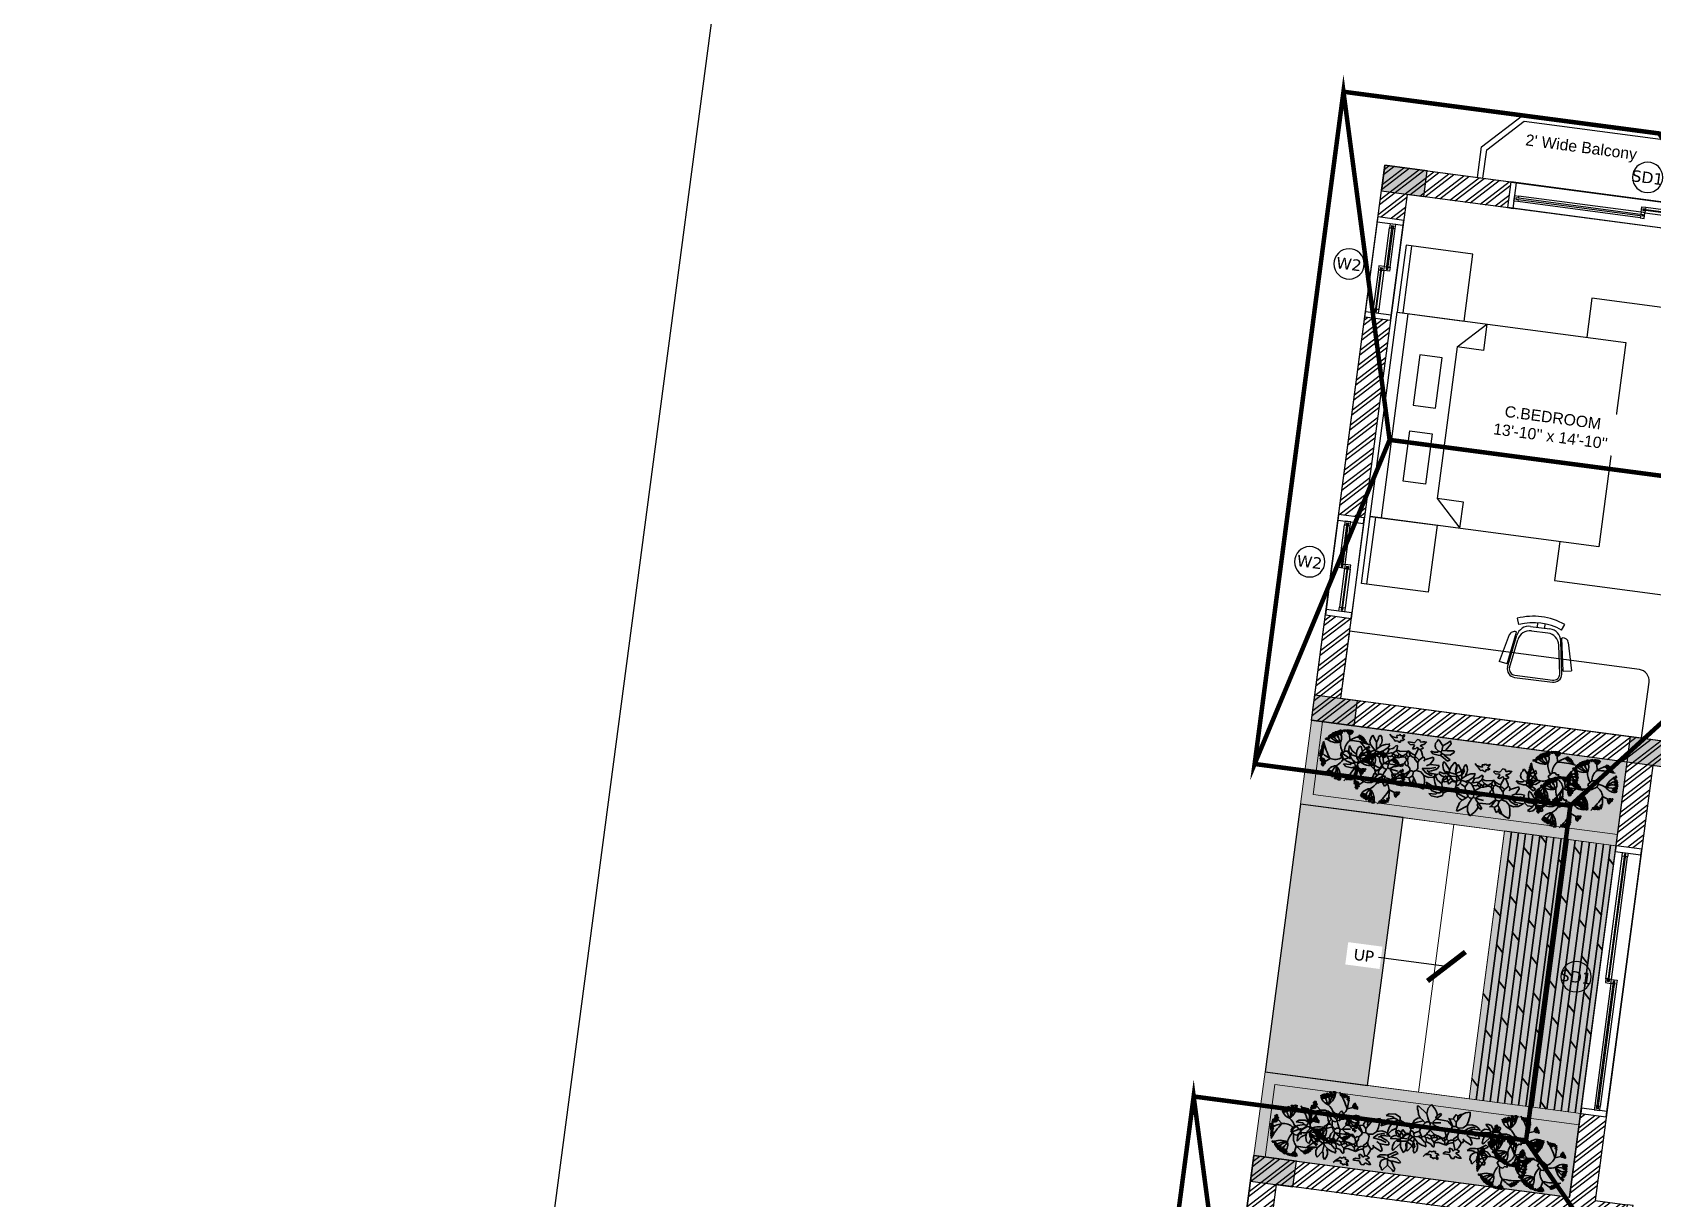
# Model space of a CAD drawing. Header units: millimetres. Extents: x -179928 to 528275, y -469666 to 511935.
# Drawn here: x 118995 to 133395, y 90797 to 101158 of the extents above; entities that cross this region are included whole.
import ezdxf
from ezdxf.enums import TextEntityAlignment as Align

# ---------------------------------------------------------------- set-up
doc = ezdxf.new("R2010")
doc.units = ezdxf.units.MM
doc.set_wipeout_variables(frame=1)
doc.linetypes.add('DASHED', pattern=[0.75, 0.5, -0.25])
for name, color, linetype in [('ad-Arrow', 32, 'Continuous'), ('ad-Column', 3, 'Continuous'), ('ad-Column Hatch', 125, 'Continuous'), ('ad-Door', 11, 'Continuous'), ('ad-Elevation 10', 8, 'Continuous'), ('ad-Furniture', 8, 'Continuous'), ('ad-Glass Sectionline', 140, 'Continuous'), ('ad-MS Columns', 1, 'Continuous'), ('ad-Plinth', 8, 'Continuous'), ('ad-Primary Roof', 5, 'Continuous'), ('ad-Railing', 6, 'Continuous'), ('ad-Secondary Roof', 6, 'Continuous'), ('ad-Text main', 7, 'Continuous'), ('ad-Text Main_Door&window Label', 7, 'Continuous'), ('ad-Verandah', 33, 'Continuous'), ('ad-Wall', 240, 'Continuous'), ('ad-Wall hatch', 8, 'Continuous')]:
    doc.layers.add(name, color=color, linetype=linetype)
doc.layers.add('ad-Landscape', color=94, linetype='Continuous', lineweight=35)
doc.layers.add('ad-Landscape 2', color=7, linetype='Continuous', lineweight=35, true_color=0x264c00)
doc.layers.add('ad-Plot Boundary', color=6, linetype='Continuous', true_color=0xff00ff)
doc.styles.add('6 U T S R N_Corridor-Basement$0$Standard', font='arial.ttf')
doc.styles.add('6 U T S R N_Typical Floor Plan$0$3BHK-E(NB)$0$grid_text', font='verdana.ttf', dxfattribs={"width": 0.9})
doc.styles.add('New Text Style', font='arial.ttf', dxfattribs={"height": 100})
doc.styles.get("Standard").update_dxf_attribs({"font": 'arial.ttf'})
doc.dimstyles.new('A-100-DIM-INT (MM-FT)', dxfattribs={"dimscale": 50, "dimtxt": 2.4, "dimasz": 1, "dimexe": 5, "dimexo": 100, "dimgap": 1, "dimtad": 0, "dimdec": 0, "dimdsep": 46, "dimtxsty": 'Standard', "dimblk": 'ARCHTICK', "dimcen": 0.025, "dimse1": 1, "dimse2": 1, "dimclrd": 256, "dimclre": 256, "dimclrt": 256, "dimazin": 2, "dimtfac": 1, "dimtdec": 0, "dimtix": 1, "dimtmove": 2, "dimatfit": 3, "dimldrblk": 'ARCHTICK', "dimfxl": 1, "dimtolj": 1, "dimtzin": 0, "dimarcsym": 0})

# ---------------------------------------------------------------- blocks, each defined once
blk = doc.blocks.new('6 U T S R N_Typical Floor Plan$0$ad_Window Tag')
blk.add_circle((0, 0), 150)
at = {"style": '6 U T S R N_Typical Floor Plan$0$3BHK-E(NB)$0$grid_text', "width": 0.9}
blk.add_attdef('D1', text='', height=125, dxfattribs=at).set_placement((0, 0), align=Align.MIDDLE_CENTER)
blk = doc.blocks.new('zw$3849')
at = {"layer": 'ad-Text Main_Door&window Label'}
ref = blk.add_blockref('6 U T S R N_Typical Floor Plan$0$ad_Window Tag', (-200, 12710), dxfattribs=dict(at, xscale=-0.9, yscale=0.9, zscale=0.9))
ref.add_attrib('D1', 'W2', dxfattribs={"height": 101.2, "rotation": 1800, "style": '6 U T S R N_Typical Floor Plan$0$3BHK-E(NB)$0$grid_text'}).set_placement((-201, 12708), align=Align.MIDDLE_CENTER)
ref = blk.add_blockref('6 U T S R N_Typical Floor Plan$0$ad_Window Tag', (-200, 10040), dxfattribs=dict(at, xscale=-0.9, yscale=0.9, zscale=0.9))
ref.add_attrib('D1', 'W2', dxfattribs={"height": 101.2, "rotation": 1800, "style": '6 U T S R N_Typical Floor Plan$0$3BHK-E(NB)$0$grid_text'}).set_placement((-201, 10038), align=Align.MIDDLE_CENTER)
ref = blk.add_blockref('6 U T S R N_Typical Floor Plan$0$ad_Window Tag', (2630, 6695), dxfattribs=dict(at, xscale=-0.9, yscale=0.9, zscale=0.9))
ref.add_attrib('D1', 'SD1', dxfattribs={"height": 101.2, "rotation": 1800, "style": '6 U T S R N_Typical Floor Plan$0$3BHK-E(NB)$0$grid_text'}).set_placement((2629, 6693), align=Align.MIDDLE_CENTER)
at = {"layer": 'ad-Text main', "char_height": 100, "attachment_point": 5, "bg_fill": 2}
for s, insert, width in [("\\pxqd;2' Wide Balcony", (2330, 13995), 2237.11), ("C.BEDROOM^J13'-10'' x 14'-10''", (1775, 11510), 1424.19)]:
    blk.add_mtext(s, dxfattribs=dict(at, insert=insert, width=width))
at = {"layer": 'ad-Text Main_Door&window Label'}
ref = blk.add_blockref('6 U T S R N_Typical Floor Plan$0$ad_Window Tag', (2330, 13820), dxfattribs=dict(at, xscale=-0.9, yscale=0.9, zscale=0.9))
ref.add_attrib('D1', 'SD1', dxfattribs={"height": 101.2, "rotation": 1800, "style": '6 U T S R N_Typical Floor Plan$0$3BHK-E(NB)$0$grid_text'}).set_placement((2329, 13818), align=Align.MIDDLE_CENTER)
blk = doc.blocks.new('*U202118')
for p, q in [((-8, -111), (-42, -111)), ((-25, -128), (-25, -94)), ((-811, -761), (-796, -776)), ((-746, -826), (-761, -811))]:
    blk.add_line(p, q)
for points in [[(-1150, -100), (-1150, -50), (-1129, -50), (-1129, -36), (-1129, 0), (-1200, 0), (-1200, -100)], [(-50, -100), (0, -100), (0, 0), (-71, 0), (-71, -36), (-71, -50), (-50, -50)], [(-131, -181), (-747, -797), (-782, -762), (-166, -145)], [(-50, -100), (-131, -181), (-166, -145), (-85, -65)], [(-828, -878), (-747, -797), (-782, -762), (-863, -842)]]:
    blk.add_lwpolyline(points, close=True)
for points in [[(-808, -787), (-836, -760), (-773, -697), (-765, -705), (-822, -774)], [(-773, -823), (-745, -850), (-683, -788), (-690, -780), (-759, -837)]]:
    blk.add_lwpolyline(points)
blk.add_circle((-25, -111), 11.1)
at = {"color": 8, "linetype": 'DASHED', "lineweight": 0}
blk.add_arc((-93, -153), 1047, 178.1881, 271.8119, dxfattribs=at)
at = {"layer": 'ad-Text Main_Door&window Label'}
blk.add_line((-600, 125), (-600, -230), dxfattribs=at)
blk.add_circle((-600, 245), 120, dxfattribs=at)
at = {"layer": 'ad-Text Main_Door&window Label', "style": 'New Text Style'}
blk.add_attdef('D1', text='', height=100, dxfattribs=at).set_placement((-585, 245), align=Align.MIDDLE_CENTER)
blk = doc.blocks.new('$ZCDB_AUDIT_GENERATED_C77D')
blk.add_wipeout([(0, 230), (2400, 230), (2400, 0), (0, 0)]).dxf.layer = 'ad-Elevation 10'
at = {"layer": 'ad-Elevation 10'}
for points in [[(2400, 230), (0, 230)], [(2400, 0), (0, 0)]]:
    blk.add_lwpolyline(points, dxfattribs=at)
for points in [[(50, 0), (50, 230), (0, 230), (0, 0)], [(1217.5, 133), (1217.5, 115), (1182.5, 115), (1182.5, 165), (1217.5, 165), (1217.5, 147), (1195.5, 147), (1195.5, 133)], [(2315, 133), (2315, 115), (2350, 115), (2350, 165), (2315, 165), (2315, 147), (2337, 147), (2337, 133)], [(2350, 0), (2400, 0), (2400, 230), (2350, 230)], [(85, 83), (85, 65), (50, 65), (50, 115), (85, 115), (85, 97), (63, 97), (63, 83)], [(1182.5, 83), (1182.5, 65), (1217.5, 65), (1217.5, 115), (1182.5, 115), (1182.5, 97), (1204.5, 97), (1204.5, 83)]]:
    blk.add_lwpolyline(points, close=True, dxfattribs=at)
at = {"layer": 'ad-Glass Sectionline'}
for points in [[(1200, 145), (2335, 145), (2335, 135), (1200, 135)], [(1200, 95), (65, 95), (65, 85), (1200, 85)]]:
    blk.add_lwpolyline(points, close=True, dxfattribs=at)
for points in [[(1217.5, 165), (2315, 165)], [(1182.5, 115), (85, 115)], [(1182.5, 65), (85, 65)], [(1217.5, 115), (2315, 115)]]:
    blk.add_lwpolyline(points, dxfattribs=at)
blk = doc.blocks.new('*U201117')
blk.add_blockref('$ZCDB_AUDIT_GENERATED_C77D', (0, 0))
blk = doc.blocks.new('$ZCDB_AUDIT_GENERATED_C7DC')
blk.add_wipeout([(0, 230), (900, 230), (900, 0), (0, 0)]).dxf.layer = 'ad-Elevation 10'
at = {"layer": 'ad-Elevation 10'}
for points in [[(900, 230), (0, 230)], [(900, 0), (0, 0)]]:
    blk.add_lwpolyline(points, dxfattribs=at)
for points in [[(50, 0), (50, 230), (0, 230), (0, 0)], [(467.5, 133), (467.5, 115), (432.5, 115), (432.5, 165), (467.5, 165), (467.5, 147), (445.5, 147), (445.5, 133)], [(815, 133), (815, 115), (850, 115), (850, 165), (815, 165), (815, 147), (837, 147), (837, 133)], [(850, 0), (900, 0), (900, 230), (850, 230)], [(85, 83), (85, 65), (50, 65), (50, 115), (85, 115), (85, 97), (63, 97), (63, 83)], [(432.5, 83), (432.5, 65), (467.5, 65), (467.5, 115), (432.5, 115), (432.5, 97), (454.5, 97), (454.5, 83)]]:
    blk.add_lwpolyline(points, close=True, dxfattribs=at)
at = {"layer": 'ad-Glass Sectionline'}
for points in [[(450, 145), (835, 145), (835, 135), (450, 135)], [(450, 95), (65, 95), (65, 85), (450, 85)]]:
    blk.add_lwpolyline(points, close=True, dxfattribs=at)
for points in [[(467.5, 165), (815, 165)], [(432.5, 115), (85, 115)], [(432.5, 65), (85, 65)], [(467.5, 115), (815, 115)]]:
    blk.add_lwpolyline(points, dxfattribs=at)
blk = doc.blocks.new('*U200116')
blk.add_blockref('$ZCDB_AUDIT_GENERATED_C7DC', (0, 0))
blk = doc.blocks.new('zw$42B5')
at = {"layer": 'ad-Wall hatch', "transparency": 33554610}
h = blk.add_hatch(dxfattribs=at)
h.set_pattern_fill('ANSI32', color=256, scale=10)
h.set_pattern_definition([(45, (-1040635.14, 674820.02), (-67.351921, 67.351921), []), (45, (-1040590.24, 674820.02), (-67.351921, 67.351921), [])])
h.paths.add_polyline_path([(12120, 13620), (12120, 10220), (11890, 10220), (11890, 13390), (7240, 13390), (7240, 8645), (4245, 8645), (4245, 8875), (4445, 8875), (4445, 9370), (4560, 9370), (4560, 8760), (7010, 8760), (7010, 10500), (6360, 10500), (6360, 10615), (7010, 10615), (7010, 13390), (4560, 13390), (4560, 10615), (5560, 10615), (5560, 10500), (4445, 10500), (4445, 13390), (230, 13390), (230, 8875), (3345, 8875), (3345, 8645), (3060, 8645), (3060, 4745), (3345, 4745), (3345, 4515), (230, 4515), (230, 230), (4995, 230), (4995, 3130), (6060, 3130), (6060, 3015), (5110, 3015), (5110, 230), (8310, 230), (8310, 3015), (6860, 3015), (6860, 3130), (8310, 3130), (8310, 4630), (5110, 4630), (5110, 3930), (4995, 3930), (4995, 4515), (4245, 4515), (4245, 4745), (8540, 4745), (8540, 230), (9240, 230), (9240, 0), (0, 0), (0, 4745), (2830, 4745), (2830, 8645), (0, 8645), (0, 13620)])
at = {"layer": 'ad-Railing'}
for points in [[(830, 13620), (830, 13895), (1155, 14220), (3505, 14220), (3830, 13895), (3830, 13620)], [(880, 13620), (880, 13874), (1176, 14170), (3484, 14170), (3780, 13874), (3780, 13620)]]:
    blk.add_lwpolyline(points, dxfattribs=at)
at = {"layer": 'ad-Door', "ltscale": 5}
ref = blk.add_blockref('*U202118', (4245, 4745), dxfattribs=dict(at, xscale=0.7499999997027537, yscale=0.7499999997027537, zscale=0.7499999997027537))
ref.add_attrib('D1', 'D1', dxfattribs={"layer": 'ad-Text Main_Door&window Label', "height": 75, "rotation": 1080, "style": 'New Text Style'}).set_placement((3795, 4929), align=Align.MIDDLE_CENTER)
blk.add_blockref('*U201117', (1130, 13390))
at = {"xscale": -1, "rotation": 89.99999999999994}
blk.add_blockref('*U200116', (230, 13160), dxfattribs=at)
for name, p, rotation in [('*U200116', (230, 9590), 90), ('*U201117', (2830, 7895), 270)]:
    blk.add_blockref(name, p, dxfattribs=dict(rotation=rotation))
at = {"layer": 'ad-Wall'}
for points in [[(4445, 13390), (230, 13390), (230, 8875), (3345, 8875)], [(3060, 8645), (3060, 4745), (3345, 4745), (3345, 4515), (230, 4515), (230, 230), (4995, 230)], [(9240, 0), (0, 0), (0, 4745), (2830, 4745), (2830, 8645), (0, 8645), (0, 13620), (12120, 13620)]]:
    blk.add_lwpolyline(points, dxfattribs=at)
blk = doc.blocks.new('1625E_Roof Plan')
at = {"layer": 'ad-Primary Roof', "linetype": 'DASHED', "ltscale": 2, "const_width": 40}
blk.add_lwpolyline([(2380, 8195), (2380, 5195)], dxfattribs=at)
at = {"layer": 'ad-Secondary Roof', "linetype": 'DASHED', "ltscale": 2, "const_width": 40}
for points in [[(-450, 14220), (362, 11207), (-450, 8195)], [(2380, 8195), (4927, 11207), (2380, 14220), (-450, 14220), (-450, 8195)], [(-600, 5195), (161, 2372), (-600, -450)], [(2380, 5195), (4927, 2372), (2380, -450), (-600, -450), (-600, 5195)]]:
    blk.add_lwpolyline(points, close=True, dxfattribs=at)
blk.add_lwpolyline([(362, 11207), (4927, 11207)], dxfattribs=at)
blk = doc.blocks.new('zw$6AA0')
at = {"layer": 'ad-Column Hatch', "transparency": 33554687}
h = blk.add_hatch(color=256, dxfattribs=at)
h.dxf.hatch_style = 1
h.paths.add_polyline_path([(0, -230), (380, -230), (380, 0), (0, 0)])
at = {"layer": 'ad-Column'}
blk.add_lwpolyline([(0, -230), (380, -230), (380, 0), (0, 0)], close=True, dxfattribs=at)
blk = doc.blocks.new('1625E_Columns')
at = {"layer": 'ad-Column', "rotation": 359.9999999999993}
for p in [(0, 13620), (0, 4745)]:
    blk.add_blockref('zw$6AA0', p, dxfattribs=at)
at = {"layer": 'ad-Column', "xscale": -1}
for p, rotation in [((0, 8645), 179.9999999999998), ((3210, 8875), 359.9999999999997)]:
    blk.add_blockref('zw$6AA0', p, dxfattribs=dict(at, rotation=rotation))
blk = doc.blocks.new('zw$B0BD')
blk.add_wipeout([(0, 0), (250, 0), (250, -250), (0, -250)])
at = {"layer": 'ad-MS Columns'}
h = blk.add_hatch(dxfattribs=at)
h.set_pattern_fill('ANSI31', color=256, scale=10)
h.set_pattern_definition([(45, (4e-12, -250), (-22.4506, 22.4506), [])])
h.paths.add_polyline_path([(0, 0), (250, 0), (250, -250), (0, -250)])
at = {"layer": 'ad-MS Columns', "const_width": 1}
blk.add_lwpolyline([(0, 0), (250, 0), (250, -250), (0, -250)], close=True, dxfattribs=at)
blk = doc.blocks.new('zw$BD87')
at = {"layer": 'ad-MS Columns'}
for p in [(1145, 13595), (1145, 8920), (1145, 4720), (-9615, -1775), (-3855, -1775), (-275, -1775), (1145, -1775)]:
    blk.add_blockref('zw$B0BD', p, dxfattribs=at)
blk = doc.blocks.new('Agac-p8')
at = {"color": 82}
blk.add_lwpolyline([(214, -99, -0.332157), (271, -91, 2.110716)], format="xyb", dxfattribs=at)
at = {"layer": 'ad-Landscape'}
for points in [[(16, 279, -0.2826), (-12, 229), (-24, 165, 0.08666), (-144, 235)], [(-12, 229, -0.332157), (-47, 274, 2.110716)], [(107, 261, 0.297027), (76, 134, 0.202579), (210, 192)], [(143, 244, 0.034752), (76, 134, 0.322006), (167, 229)], [(-261, 80, -0.202579), (-145, -8, 0.322006), (-272, 24)], [(-55, 12, 0.124299), (-145, -8, 0.235359), (-244, 124, 3.344811)], [(18, 39, 0.239145), (-24, 165, 0.066971), (-223, 159)], [(33, 25, 0.160891), (76, 134, 0.235359), (239, 155, 3.344811)], [(259, 119, -0.066971), (165, -57, -0.237273), (36, -31)], [(286, 12, -0.08666), (165, -57), (214, -99, 0.2826), (244, -149)], [(-270, -44, 0.297027), (-145, -8, -0.034752), (-273, -4)], [(-240, -132, -0.2826), (-183, -131), (-122, -109), (-122, -109, -0.217045), (-45, -15)], [(-183, -131, -0.332157), (-205, -184, 2.110716)], [(-122, -249, -0.08666), (-122, -109), (-122, -109, 0.066971), (-16, -279)], [(20, -47, 0.144947), (89, -127, 0.235359), (24, -279, 3.344811)], [(71, -272, -0.202579), (89, -127, 0.322006), (124, -254)], [(182, -218, 0.297027), (89, -127, -0.034752), (149, -241)]]:
    blk.add_lwpolyline(points, format="xyb", dxfattribs=at)
blk.add_lwpolyline([(-57, 15), (-44, -16), (12, -54), (43, -24), (55, -2), (31, 27), (13, 44), (-15, 47), (-32, 27), (-59, 30)], close=True, dxfattribs=at)
at = {"layer": 'ad-Landscape 2'}
for centre in [(-198, 173), (-189, 178), (-181, 196), (-181, 174), (-165, 212), (-165, 190), (-153, 212), (-153, 190), (-151, 220), (-151, 198), (-138, 225), (-138, 204), (-132, 221), (-132, 200), (-124, 231), (-124, 210), (-108, 216), (-32, 272), (-32, 251), (-22, 272), (-22, 265), (-22, 251), (-22, 243), (-9, 272), (-9, 251), (-1, 263), (-1, 241), (5, 272), (5, 251), (21, 270), (21, 261), (38, 268), (46, 259), (54, 267), (68, 257), (74, 259), (74, 237), (85, 239), (85, 218), (91, 259), (91, 237), (103, 253), (103, 239), (103, 231), (103, 218), (111, 212), (111, 190), (121, 243), (121, 221), (125, 227), (125, 206), (132, 237), (132, 216), (142, 235), (142, 214), (146, 214), (146, 192), (152, 227), (152, 206), (158, 204), (158, 182), (168, 220), (168, 198), (176, 210), (176, 188), (181, 204), (181, 182), (193, 194), (193, 173), (207, 176), (-267, 24), (-265, -4), (-261, 63), (-261, 41), (-261, 10), (-255, 33), (-255, 22), (-251, 0), (-249, 84), (-249, 73), (-247, 57), (-243, 116), (-243, 47), (-240, 82), (-240, 32), (-238, 124), (-234, 73), (-234, -4), (-232, 110), (-230, 59), (-224, 98), (-218, 110), (207, 155), (215, 157), (230, 153), (238, 149), (248, 73), (248, 51), (254, 35), (254, 14), (256, -2), (258, 104), (258, 82), (262, 86), (262, 65), (264, 39), (266, 65), (266, 43), (273, 18), (273, -4), (-265, -33), (-259, -15), (-257, -41), (-255, -23), (-245, -14), (-243, -35), (-238, -27), (-232, -125), (-228, -143), (-224, -27), (-216, -139), (-212, -160), (-208, -153), (-204, -129), (-204, -174), (-200, -151), (-195, -153), (213, -115), (221, -86), (221, -108), (226, -76), (226, -98), (228, -119), (228, -141), (234, -102), (234, -123), (240, -70), (240, -92), (246, -86), (246, -108), (246, -109), (246, -131), (254, -68), (254, -90), (256, -23), (256, -68), (262, -88), (264, -21), (264, -43), (268, -49), (268, -70), (279, -15), (279, -37), (-128, -200), (-126, -223), (-118, -237), (-114, -213), (-104, -237), (-101, -251), (-93, -241), (-85, -254), (-81, -231), (-71, -254), (-65, -243), (-57, -256), (-54, -233), (-44, -256), (-34, -250), (25, -258), (33, -272), (37, -249), (46, -272), (48, -213), (48, -235), (62, -250), (70, -264), (74, -241), (82, -223), (82, -245), (84, -264), (91, -207), (91, -229), (109, -223), (109, -245), (119, -203), (119, -225), (125, -215), (125, -237), (127, -200), (127, -221), (134, -198), (134, -219), (140, -223), (146, -194), (146, -215), (158, -190), (158, -211), (162, -202), (162, -223), (170, -196), (170, -217)]:
    blk.add_circle(centre, 5.54, dxfattribs=at)
blk = doc.blocks.new('busch1')
for p, q in [((-6.87, 7.43), (-6.56, 7.43)), ((-6.85, 7.18), (-6.87, 7.43)), ((-6.56, 7.43), (-4.64, 6.2)), ((-4.49, 6.13), (-4.38, 7.36)), ((-4.38, 7.36), (-3.78, 8.29)), ((-3.78, 8.29), (-2.83, 7.4)), ((-2.83, 7.4), (-2.4, 6.84)), ((3.42, 7.29), (4.09, 7.8)), ((4.09, 7.8), (5.08, 8.14)), ((5.08, 8.14), (5.19, 7.4)), ((5.19, 7.4), (5.11, 6.07)), ((-12.83, 4.56), (-13.44, 4.03)), ((-13.42, 4.05), (-11.87, 4.05)), ((-12.88, 3.32), (-11.56, 3.74)), ((-11.47, 4.74), (-12.83, 4.56)), ((-11.87, 4.05), (-11.56, 3.74)), ((-11.56, 3.74), (-10.95, 3.67)), ((-10.31, 4.25), (-11.47, 4.74)), ((-10.95, 3.67), (-10.71, 3.44)), ((-10.18, 3.67), (-10.33, 3.44)), ((-10.31, 4.25), (-10.18, 3.67)), ((-9.68, 3.34), (-10.19, 3.69)), ((-7.26, 3.28), (-6.99, 4.11)), ((-6.99, 4.11), (-6.32, 4.7)), ((-6.78, 6.73), (-6.85, 7.18)), ((-5.03, 4.36), (-6.79, 3.59)), ((-6.56, 6.36), (-6.78, 6.73)), ((-6.56, 6.36), (-6.33, 5.59)), ((-6.33, 5.59), (-5.79, 4.9)), ((-6.32, 4.7), (-5.79, 4.9)), ((-5.79, 4.9), (-5.03, 4.43)), ((-4.49, 3.97), (-5.26, 2.74)), ((-5.03, 4.43), (-5.03, 4.36)), ((-5.03, 4.36), (-4.49, 3.97)), ((-4.64, 6.2), (-4.49, 6.13)), ((-4.1, 5.22), (-4.49, 6.13)), ((-4.49, 3.97), (-4.17, 4.25)), ((-4.17, 4.25), (-3.64, 4.36)), ((-3.64, 4.36), (-4.1, 5.22)), ((-3.64, 4.36), (-3.33, 4.05)), ((-3.18, 4.2), (-3.33, 4.05)), ((-3.33, 4.05), (-3.33, 3.28)), ((-2.8, 4.2), (-3.18, 4.2)), ((-2.18, 5.28), (-2.8, 4.43)), ((-2.8, 4.43), (-2.72, 4.28)), ((-2.72, 4.28), (-2.8, 4.2)), ((-2.58, 3.96), (-2.8, 4.2)), ((-2.72, 4.28), (-1.03, 4.59)), ((-2.05, 3.66), (-2.58, 3.96)), ((-2.4, 6.84), (-2.1, 6.2)), ((-2.1, 6.2), (-2.34, 5.59)), ((-2.34, 5.59), (-2.18, 5.28)), ((-2.18, 5.28), (-2.1, 5.28)), ((-2.1, 6.2), (-1.41, 6.66)), ((-1.18, 6.43), (-2.1, 5.28)), ((-2.1, 5.28), (-2.03, 5.28)), ((-1.49, 3.59), (-2.05, 3.66)), ((0.46, 5.28), (-2.03, 5.28)), ((-1.41, 6.66), (-1.18, 6.43)), ((1.66, 4.28), (0.46, 5.28)), ((0.74, 5.82), (0.51, 5.9)), ((1.66, 5.9), (0.74, 5.82)), ((0.74, 5.82), (1.79, 4.24)), ((1.51, 3.67), (1.12, 3.2)), ((1.59, 3.74), (1.51, 3.67)), ((1.66, 4.2), (1.59, 3.74)), ((2.05, 7.05), (1.66, 6.2)), ((1.66, 6.2), (1.66, 5.9)), ((1.66, 5.9), (2.35, 5.36)), ((1.66, 4.2), (1.66, 4.28)), ((2.51, 4.43), (1.79, 4.24)), ((2.51, 6.74), (2.05, 7.05)), ((2.74, 6.05), (2.35, 5.36)), ((2.35, 5.36), (2.51, 4.43)), ((2.51, 6.74), (3.12, 7.28)), ((2.51, 6.74), (2.58, 6.2)), ((3.05, 4.13), (2.51, 4.43)), ((2.58, 6.2), (2.74, 6.05)), ((2.74, 6.05), (3.42, 7.29)), ((4.12, 4.36), (3.05, 4.13)), ((3.05, 4.13), (3.43, 3.67)), ((3.12, 7.28), (3.43, 7.28)), ((3.28, 2.44), (3.43, 3.67)), ((4.89, 5.13), (4.12, 4.36)), ((4.34, 3.53), (5.27, 4.45)), ((5.11, 6.07), (4.89, 5.13)), ((5.97, 5.43), (4.89, 5.13)), ((4.89, 5.13), (4.89, 5.2)), ((5.27, 4.45), (6.3, 4.92)), ((5.89, 4.13), (5.43, 3.9)), ((6.04, 4.36), (5.89, 4.13)), ((5.89, 4.13), (6.51, 3.9)), ((5.97, 5.43), (6.92, 5.29)), ((6.27, 4.43), (6.04, 4.36)), ((7.89, 4.59), (6.27, 4.43)), ((6.3, 4.92), (6.78, 4.87)), ((6.51, 3.9), (7.51, 3.51)), ((6.92, 5.29), (7.66, 4.85)), ((7.66, 4.85), (7.89, 4.59)), ((7.89, 4.59), (8.12, 4.51)), ((9.01, 4.93), (8.32, 4.39)), ((8.32, 4.39), (8.32, 4.01)), ((9.28, 4.26), (8.32, 4.01)), ((10.16, 5.01), (9.01, 4.93)), ((9.64, 6.15), (9.09, 6.01)), ((9.09, 6.01), (10.16, 5.16)), ((9.86, 4.24), (9.21, 3.34)), ((9.86, 4.24), (9.28, 4.26)), ((10.27, 6), (9.64, 6.15)), ((10.39, 4.32), (9.86, 4.24)), ((10.16, 5.16), (10.16, 5.01)), ((10.16, 5.01), (10.47, 4.55)), ((10.7, 5.55), (10.27, 6)), ((10.47, 4.55), (10.39, 4.32)), ((10.39, 4.32), (10.62, 3.78)), ((11.01, 4.7), (10.47, 4.55)), ((10.62, 3.78), (10.55, 3.55)), ((10.93, 5.24), (10.7, 5.55)), ((11.32, 5.55), (10.93, 5.24)), ((10.93, 5.24), (11.01, 4.7)), ((11.01, 4.7), (12.24, 4.7)), ((11.68, 5.92), (11.32, 5.55)), ((12.11, 5.96), (11.68, 5.92)), ((12.16, 3.93), (12.01, 3.78)), ((12.18, 2.74), (12.01, 3.78)), ((12.55, 5.78), (12.11, 5.96)), ((12.55, 5.78), (12.16, 4.85)), ((12.16, 4.85), (12.24, 4.7)), ((12.16, 3.93), (12.99, 3.59)), ((13.13, 4.37), (12.24, 4.7)), ((13.63, 3.96), (13.13, 4.37)), ((13.93, 3.24), (13.63, 3.96)), ((-11.95, 2.74), (-14.23, 1.55)), ((-13.71, 2.59), (-14.23, 1.55)), ((-13.73, 2.55), (-12.88, 3.32)), ((-12.32, 1.49), (-12.49, 0.6)), ((-12.49, 0.6), (-12.43, -0.22)), ((-12.43, -0.22), (-11.7, 0.9)), ((-11.79, 2.59), (-12.32, 1.49)), ((-11.79, 2.59), (-11.95, 2.74)), ((-10.71, 3.44), (-11.79, 2.59)), ((-11.7, 0.9), (-10.68, 1.61)), ((-10.71, 3.44), (-10.33, 3.44)), ((-10.68, 1.61), (-10.56, 2.38)), ((-10.68, 1.61), (-10.63, 0.84)), ((-10.63, 0.84), (-10.35, 0.07)), ((-10.56, 2.38), (-10.04, 3.14)), ((-10.35, 0.07), (-9.84, -0.28)), ((-10.02, 3.13), (-10.33, 3.44)), ((-8.18, 0.67), (-10.03, -1.19)), ((-9.63, 3.32), (-10.02, 3.13)), ((-9.77, -0.26), (-9.18, 1.59)), ((-8.75, 3.09), (-9.68, 3.34)), ((-9.18, 1.59), (-8.33, 0.74)), ((-8.33, 2.9), (-8.75, 3.09)), ((-7.95, 2.67), (-8.33, 2.9)), ((-8.33, 0.74), (-8.18, 0.67)), ((-7.49, 0.74), (-8.18, 0.67)), ((-7.26, 3.36), (-7.95, 2.67)), ((-7.95, 2.67), (-7.56, 2.21)), ((-6.64, 0.36), (-7.72, -0.87)), ((-6.95, 2.21), (-7.56, 2.21)), ((-7.56, 2.21), (-7.41, 1.74)), ((-7.41, 1.74), (-7.49, 0.74)), ((-7.49, 0.74), (-6.64, 0.36)), ((-7.14, 1.7), (-7.41, 1.74)), ((-7.26, 3.36), (-7.26, 3.28)), ((-7.26, 3.28), (-6.79, 2.44)), ((-6.79, 3.59), (-7.18, 3.44)), ((-6.82, 1.48), (-7.14, 1.7)), ((-6.79, 2.44), (-6.95, 2.21)), ((-6.56, 1.13), (-6.82, 1.48)), ((-6.64, 0.36), (-6.49, 0.36)), ((-6.26, 1.44), (-6.56, 1.13)), ((-6.56, 1.13), (-6.41, 0.44)), ((-6.41, 0.44), (-6.49, 0.36)), ((-6.49, 0.36), (-6.26, 0.05)), ((-5.49, 0.67), (-6.41, 0.44)), ((-6.26, 0.05), (-6.41, -1.48)), ((-5.41, 1.9), (-6.26, 1.44)), ((-6.26, 0.05), (-5.49, -0.56)), ((-4.87, 0.98), (-5.49, 0.67)), ((-5.49, 0.67), (-4.95, 0.44)), ((-5.26, 2.74), (-5.41, 1.9)), ((-5.41, 1.9), (-4.87, 0.98)), ((-4.95, 0.44), (-4.8, 0.44)), ((-4.87, 0.98), (-4.64, 0.74)), ((-4.64, 0.74), (-4.8, 0.44)), ((-4.8, 0.44), (-3.87, -0.33)), ((-4.1, 0.98), (-4.64, 0.74)), ((-3.72, 1.44), (-4.1, 0.98)), ((-4.1, 0.98), (-3.72, 0.67)), ((-3.57, 1.82), (-3.72, 1.44)), ((-3.72, 1.44), (-3.03, 1.44)), ((-3.49, 0.82), (-3.72, 0.67)), ((-3.72, 0.67), (-3.41, -0.18)), ((-3.41, 2.05), (-3.57, 1.82)), ((-2.87, 0.59), (-3.49, 0.82)), ((-3.18, 2.59), (-3.41, 2.05)), ((-3.33, 3.28), (-3.18, 2.74)), ((-3.18, 2.74), (-3.18, 2.59)), ((-3.18, 2.59), (-1.95, 1.74)), ((-3.03, 1.44), (-2.64, 1.28)), ((-2.49, 0.74), (-2.87, 0.59)), ((-2.03, 1.67), (-2.64, 1.28)), ((-2.64, 1.28), (-2.57, 0.9)), ((-2.57, 0.9), (-2.49, 0.74)), ((-1.87, 1.13), (-2.49, 0.74)), ((-2.49, 0.74), (-2.49, 0.67)), ((-2.49, 0.67), (-1.8, 0.05)), ((-1.95, 1.74), (-2.03, 1.67)), ((-2.03, 1.67), (-1.95, 1.28)), ((-1.95, 1.74), (-1.49, 1.59)), ((-1.95, 1.28), (-1.87, 1.13)), ((-1.8, 1.05), (-1.87, 1.13)), ((-1.34, 1.36), (-1.8, 1.05)), ((-1.11, 0.74), (-1.8, 0.05)), ((-1.8, 0.05), (-1.72, -0.18)), ((-1.07, 0.1), (-1.73, -0.16)), ((-1.49, 3.59), (-0.64, 3.28)), ((-1.49, 1.59), (-1.34, 1.36)), ((-1.49, 1.59), (-1.18, 1.59)), ((-1.18, 1.59), (-1.34, 1.36)), ((-1.34, 1.36), (-1.34, 1.28)), ((-1.34, 1.28), (-1.11, 0.74)), ((-1.18, 1.59), (-0.87, 1.51)), ((-0.57, 1.05), (-1.11, 0.74)), ((-0.72, 0.13), (-1.07, 0.1)), ((-0.87, 1.51), (-0.11, 1.28)), ((-0.87, 1.51), (-0.57, 1.05)), ((0.82, -0.1), (-0.72, 0.13)), ((-0.64, 3.28), (-0.26, 3.44)), ((-0.64, 3.28), (-0.18, 2.97)), ((-0.57, 1.05), (-0.18, 1.05)), ((-0.26, 3.44), (0.05, 3.28)), ((-0.18, 2.97), (-0.03, 2.97)), ((-0.11, 1.28), (-0.18, 1.05)), ((-0.18, 1.05), (0.28, 0.74)), ((0.36, 1.36), (-0.11, 1.28)), ((0.05, 3.28), (-0.03, 2.97)), ((-0.03, 2.97), (0.28, 2.74)), ((0.74, 3.2), (0.28, 2.74)), ((0.28, 2.74), (0.43, 2.36)), ((0.28, 0.74), (0.51, 0.67)), ((0.59, 1.59), (0.36, 1.36)), ((0.36, 1.36), (0.66, 0.9)), ((0.43, 2.36), (0.66, 2.05)), ((0.66, 0.9), (0.51, 0.67)), ((0.51, 0.67), (0.82, -0.1)), ((0.66, 2.05), (0.59, 1.59)), ((0.66, 2.05), (0.89, 2.05)), ((0.97, 1.21), (0.66, 0.9)), ((1.12, 3.2), (0.74, 3.2)), ((1.13, 2.63), (0.89, 2.05)), ((0.89, 2.05), (0.97, 1.21)), ((0.97, 1.21), (1.43, 0.9)), ((1.43, 0.82), (0.97, -0.18)), ((0.97, -0.18), (1.59, 0.34)), ((1.12, 3.2), (1.13, 2.63)), ((1.89, 1.13), (1.43, 0.82)), ((1.43, 0.9), (1.43, 0.82)), ((1.59, 0.34), (2.16, 0.59)), ((2.43, 1.28), (1.89, 1.13)), ((2.16, 0.59), (2.58, 0.67)), ((2.58, 1.67), (2.43, 1.28)), ((2.43, 1.28), (2.58, 1.21)), ((2.58, 1.74), (2.58, 1.67)), ((2.74, 1.74), (2.58, 1.67)), ((2.89, 1.21), (2.58, 1.21)), ((2.58, 1.21), (2.58, 0.67)), ((2.58, 0.67), (3.2, -0.79)), ((3.05, 2.13), (2.74, 1.74)), ((3.12, 1.36), (2.89, 1.21)), ((3.28, 2.44), (3.05, 2.21)), ((3.05, 2.21), (3.05, 2.13)), ((3.51, 1.74), (3.12, 1.36)), ((3.28, 2.44), (3.28, 2.21)), ((3.28, 2.21), (3.51, 1.74)), ((3.51, 1.74), (4.28, 0.98)), ((3.88, -0.24), (4.22, 0.53)), ((4.22, 0.53), (4.28, 0.98)), ((4.58, 0.98), (4.28, 0.98)), ((6.13, 3.43), (4.34, 3.53)), ((4.81, 1.59), (4.58, 1.9)), ((4.81, 1.59), (4.58, 0.98)), ((4.81, 1.59), (6.66, 0.82)), ((6.12, 2.44), (5.28, 2.9)), ((5.96, -0.48), (6.53, 0.08)), ((6.12, 2.44), (6.2, 2.51)), ((6.12, 2.44), (6.81, 1.28)), ((7.44, 3.04), (6.13, 3.43)), ((6.2, 2.51), (7.43, 2.51)), ((6.53, 0.08), (7.74, 0.28)), ((6.66, 0.82), (6.81, 1.28)), ((7.43, 2.51), (8.12, 2.59)), ((7.51, 3.51), (7.97, 3.13)), ((8.27, 0.28), (7.74, 0.28)), ((8.12, 2.59), (7.97, 3.13)), ((8.27, 0.36), (8.35, 0.36)), ((8.27, 0.36), (8.27, 0.28)), ((8.35, 0.36), (8.27, 0.28)), ((8.27, 0.28), (8.27, 0.21)), ((8.27, 0.21), (8.5, -0.18)), ((8.35, 0.36), (8.43, 0.36)), ((9.97, 1.44), (8.43, 0.36)), ((9.12, 0.05), (8.5, -0.18)), ((9.21, 3.34), (9, 2.45)), ((9, 2.45), (9.01, 1.78)), ((9.01, 1.78), (9.16, 1.62)), ((9.16, 1.62), (9.09, 1.55)), ((9.27, 0.28), (9.12, 0.05)), ((9.12, 0.05), (10.43, -0.02)), ((9.47, 1.86), (9.16, 1.62)), ((10.5, 1.05), (9.27, 0.28)), ((10.62, 3.39), (9.47, 1.86)), ((9.97, 1.44), (10.5, 1.05)), ((10.55, 3.55), (10.62, 3.39)), ((10.62, 3.39), (10.77, 2.67)), ((10.77, 2.67), (11.62, 1.47)), ((11.62, 1.47), (11.93, 1.86)), ((11.93, 1.86), (12.18, 2.74)), ((12.99, 3.59), (13.7, 2.93)), ((13.7, 2.93), (13.93, 3.24)), ((-10.03, -1.19), (-7.79, -0.79)), ((-7.89, -1.61), (-7.72, -0.87)), ((-7.73, -2.46), (-7.89, -1.61)), ((-7.79, -0.79), (-7.72, -0.87)), ((-7.36, -3), (-7.73, -2.46)), ((-6.49, -1.64), (-7.36, -3)), ((-6.41, -1.48), (-6.49, -1.64)), ((-6.41, -1.48), (-6.18, -1.89)), ((-6.18, -1.89), (-6.05, -2.39)), ((-6.05, -2.39), (-6.03, -2.72)), ((-5.64, -3.18), (-6.03, -2.72)), ((-5.64, -3.18), (-5.32, -2.69)), ((-5.49, -0.56), (-5.49, -0.64)), ((-5.49, -0.56), (-5.13, -0.82)), ((-5.49, -0.95), (-5.49, -0.64)), ((-5.29, -1.32), (-5.49, -0.95)), ((-5.32, -2.69), (-5.19, -1.92)), ((-5.19, -1.92), (-5.29, -1.32)), ((-5.13, -0.82), (-4.33, -1.14)), ((-4.33, -1.14), (-3.49, -1.25)), ((-3.87, -0.33), (-3.72, -0.33)), ((-3.41, -0.18), (-3.72, -0.33)), ((-3.72, -0.33), (-3.57, -0.72)), ((-3.57, -0.72), (-3.41, -1.02)), ((-3.57, -1.25), (-3.49, -1.25)), ((-3.26, -3.18), (-3.57, -3.56)), ((-3.41, -1.02), (-3.49, -1.25)), ((-3.49, -1.25), (-3.41, -1.41)), ((-2.63, -0.41), (-3.41, -0.18)), ((-2.72, -2.64), (-3.26, -3.1)), ((-3.26, -3.18), (-2.8, -3)), ((-3.26, -3.1), (-3.26, -3.18)), ((-2.8, -3), (-2.24, -2.91)), ((-2.49, -2.41), (-2.72, -2.64)), ((-2.32, -0.62), (-2.63, -0.41)), ((-2.41, -2.25), (-2.49, -2.33)), ((-2.49, -2.33), (-2.49, -2.41)), ((-2.41, -2.25), (-2.26, -2.1)), ((-1.95, -1.02), (-2.32, -0.62)), ((-2.26, -2.1), (-1.88, -2.2)), ((-2.24, -2.91), (-1.87, -2.87)), ((-1.72, -1.1), (-1.95, -1.02)), ((-1.87, -2.87), (-1.95, -3.33)), ((-1.95, -3.33), (-1.95, -3.41)), ((-1.95, -3.41), (-1.41, -3.48)), ((-1.88, -2.2), (-1.58, -2.1)), ((-1.72, -0.18), (-1.57, -0.95)), ((-1.57, -0.95), (-1.72, -1.1)), ((-1.58, -2.1), (-1.41, -1.95)), ((-1.41, -1.95), (-1.03, -1.95)), ((-1.41, -3.48), (-1.26, -3.71)), ((-1.26, -3.71), (-1.11, -3.49)), ((-1.11, -3.49), (-0.85, -3.41)), ((-1.03, -1.95), (-1.03, -2.33)), ((-1.03, -2.33), (-0.41, -2.41)), ((-0.85, -3.41), (-0.53, -3.46)), ((-0.26, -2.64), (-0.72, -2.87)), ((-0.72, -2.87), (-0.18, -3.48)), ((-0.53, -3.46), (-0.34, -3.71)), ((-0.41, -2.41), (-0.26, -2.64)), ((-0.18, -3.48), (-0.34, -3.71)), ((-0.11, -2.72), (-0.26, -2.64)), ((1.2, -1.64), (0.74, -2.02)), ((0.74, -2.02), (0.82, -2.18)), ((0.82, -0.1), (0.97, -0.18)), ((2.12, -2.1), (0.82, -2.18)), ((2.12, -1.64), (1.2, -1.64)), ((2.18, -0.68), (1.82, -0.72)), ((1.82, -0.72), (2.2, -1.48)), ((2.2, -1.48), (2.12, -1.64)), ((2.74, -2.87), (2.12, -2.1)), ((2.54, -0.83), (2.18, -0.68)), ((2.82, -1.18), (2.54, -0.83)), ((3.35, -2.79), (2.74, -2.87)), ((3.2, -0.79), (2.82, -1.18)), ((3.58, -0.72), (3.2, -0.79)), ((3.35, -2.56), (3.58, -2.33)), ((3.35, -2.79), (3.35, -2.56)), ((3.51, -1.48), (3.86, -1.35)), ((3.81, -1.72), (3.51, -1.48)), ((3.58, -0.72), (3.88, -0.24)), ((3.58, -0.72), (4.28, -1.02)), ((3.58, -2.33), (4.01, -2.47)), ((3.96, -1.74), (3.81, -1.72)), ((3.86, -1.35), (4.13, -1.2)), ((4.27, -1.91), (3.96, -1.74)), ((4.01, -2.47), (4.46, -2.51)), ((4.13, -1.2), (4.28, -1.02)), ((4.63, -2.22), (4.27, -1.91)), ((4.46, -2.51), (4.81, -2.48)), ((4.81, -2.48), (4.63, -2.22)), ((4.81, -2.48), (4.89, -2.56)), ((6.81, -0.33), (5.96, -0.48)), ((6.81, -0.33), (7.58, -0.41)), ((7.04, -1.18), (6.88, -1.7)), ((6.88, -1.7), (6.92, -2.37)), ((6.92, -2.37), (7.27, -2.79)), ((7.74, -0.64), (7.04, -1.18)), ((7.27, -2.79), (7.43, -3.25)), ((7.66, -3.18), (7.43, -3.25)), ((7.58, -0.41), (7.74, -0.64)), ((8.58, -1.95), (7.66, -3.18)), ((8.27, -0.56), (7.74, -0.64)), ((8.5, -0.18), (8.27, -0.56)), ((8.27, -0.56), (8.43, -0.79)), ((8.43, -0.79), (9.27, -0.95)), ((8.43, -0.79), (8.58, -1.95)), ((8.58, -1.95), (9.81, -2.79)), ((9.66, -0.87), (9.27, -0.95)), ((9.27, -0.95), (10.43, -2.56)), ((11.2, -1.02), (9.66, -0.87)), ((9.81, -2.79), (10.2, -3.18)), ((10.43, -2.56), (10.2, -3.18)), ((10.43, -0.02), (11.35, -0.72)), ((11.35, -0.72), (11.2, -1.02))]:
    blk.add_line(p, q)
for centre, start, end in [((-10.31, 4.25), 12.8043, 67.5333), ((0.46, 5.28), 49.844, 89.647)]:
    blk.add_arc(centre, 0.00000961, start, end)
blk = doc.blocks.new('zw$3E22')
at = {"transparency": 33554559}
h = blk.add_hatch(color=43, dxfattribs=at)
h.dxf.hatch_style = 1
h.paths.add_polyline_path([(-2830, -750), (0, -750), (0, -650), (-2730, -650), (-2730, 0), (-2830, 0)])
at = {"layer": 'ad-Wall hatch', "transparency": 33554483}
h = blk.add_hatch(color=74, dxfattribs=at)
h.dxf.hatch_style = 1
h.paths.add_polyline_path([(-2730, 0), (0, 0), (0, -650), (-2730, -650)])
at = {"layer": 'ad-Verandah', "lineweight": 9}
for points in [[(-2830, -750), (0, -750), (0, -650), (-2730, -650), (-2730, 0), (-2830, 0)], [(-2730, 0), (0, 0), (0, -650), (-2730, -650)]]:
    blk.add_lwpolyline(points, close=True, dxfattribs=at)
at = {"layer": 'ad-Landscape', "color": 98, "ltscale": 10, "xscale": -39.35628013533176, "yscale": 39.35628013533176, "zscale": 39.35628013533176, "rotation": 182.6481936611812}
for p in [(-1977, -163), (-1190, -323)]:
    blk.add_blockref('busch1', p, dxfattribs=at)
at = {"layer": 'ad-Landscape', "xscale": -0.8129134488704248, "yscale": 0.8129134488704248, "zscale": 0.8129134488704248}
for p in [(-634, -216), (-2488, -267), (-275, -242), (-2163, -431), (-536, -431)]:
    blk.add_blockref('Agac-p8', p, dxfattribs=at)
blk = doc.blocks.new('_ArchTick')
at = {"color": 0, "linetype": 'ByBlock', "const_width": 0.15}
blk.add_lwpolyline([(-0.5, -0.5), (0.5, 0.5)], dxfattribs=at)
blk = doc.blocks.new('zw$6C7B')
at = {"layer": 'ad-Furniture'}
for points in [[(0, 2430), (600, 2430), (600, 3030), (0, 3030)], [(0, 600), (2050, 600), (2050, 2430), (0, 2430)], [(450, 1630), (450, 2080), (250, 2080), (250, 1630)], [(450, 1400), (450, 950), (250, 950), (250, 1400)], [(0, 600), (600, 600), (600, 0), (0, 0)]]:
    blk.add_lwpolyline(points, close=True, dxfattribs=at)
for points in [[(50, 3030), (50, 2430)], [(100, 2430), (100, 600)], [(570, 835), (805, 600), (805, 835), (570, 835), (570, 2195), (805, 2430), (805, 2195), (570, 2195)], [(50, 0), (50, 600)]]:
    blk.add_lwpolyline(points, dxfattribs=at)
at = {"layer": 'ad-Furniture', "color": 33}
blk.add_lwpolyline([(1700, 2430), (1700, 2780), (3050, 2780), (3050, 250), (1700, 250), (1700, 600)], dxfattribs=at)
blk = doc.blocks.new('A$Cb8966b9a')
at = {"layer": 'ad-Furniture', "color": 33}
for p, q in [((-404, 205), (-170, 302)), ((-146, 231), (-170, 302)), ((-427, 140), (-429, 144)), ((-146, 231), (-427, 140)), ((-119, 229), (-399, 138)), ((-113, 211), (-359, 131)), ((7, -171), (-44, 165)), ((26, -168), (-26, 168)), ((-494, 117), (-550, 130)), ((-449, -157), (-476, 14)), ((-413, -138), (-436, 7)), ((-506, -41), (-468, -35)), ((-497, -106), (-458, -100)), ((-436, -261), (-485, -290)), ((-365, -262), (-365, -267)), ((-70, -264), (-365, -262)), ((-44, -254), (-339, -252)), ((-44, -235), (-303, -234)), ((-70, -264), (-70, -339)), ((-323, -318), (-70, -339))]:
    blk.add_line(p, q, dxfattribs=at)
for centre, radius, start, end in [((-386, 162), 46.8, 112.4281, 202.4281), ((-100, 156), 74.9, 8.7914, 104.502), ((-100, 156), 56.2, 8.7914, 104.502), ((0, 0), 565, 166.6505, 210.9323), ((0, 0), 508, 166.6505, 210.9323), ((-365, 31), 112, 107.9151, 188.7914), ((-324, 24), 112, 107.9151, 188.7914), ((-302, -121), 112, 188.7914, 269.6678), ((-338, -140), 112, 188.7914, 269.6678), ((-319, -271), 46.8, 175.1548, 265.1548), ((-48, -179), 56.2, 273.0808, 8.7914), ((-48, -179), 74.9, 273.0808, 8.7914)]:
    blk.add_arc(centre, radius, start, end, dxfattribs=at)
blk = doc.blocks.new('zw$A88E')
at = {"layer": 'ad-Plot Boundary', "ltscale": 5}
for points in [[(-276202, -381127), (-266173, -382428), (-254226, -384169), (-245192, -385377), (-240945, -353250), (-271974, -349136)], [(-214624, -390951), (-218257, -389327), (-224158, -388291), (-238328, -386295), (-245192, -385377), (-240945, -353250), (-210179, -357330)]]:
    blk.add_lwpolyline(points, close=True, dxfattribs=at)
blk = doc.blocks.new("Plot's Boundary")
at = {"layer": 'ad-Plot Boundary', "ltscale": 5}
blk.add_blockref('zw$A88E', (367577, 466614), dxfattribs=at)
blk = doc.blocks.new('A$C92fa9908')
at = {"layer": 'ad-Plinth', "ltscale": 5}
blk.add_lwpolyline([(0, 13620), (12120, 13620), (12120, 0), (0, 0), (0, 4745), (2830, 4745), (2830, 8645), (0, 8645)], close=True, dxfattribs=at)
at = {"layer": 'ad-Verandah', "lineweight": 9}
blk.add_lwpolyline([(2830, 7895), (1830, 7895), (1830, 5495), (2830, 5495)], close=True, dxfattribs=at)
blk = doc.blocks.new('zw$C194')
at = {"layer": 'ad-Plinth', "ltscale": 5, "rotation": 352.47038764227}
blk.add_blockref('A$C92fa9908', (-62608, -342283), dxfattribs=at)
blk = doc.blocks.new("Villa's Boundary")
at = {"ltscale": 5}
blk.add_blockref('zw$C194', (191839, 428759), dxfattribs=at)
blk = doc.blocks.new('1625_East Villa')
at = {"transparency": 33554559}
h = blk.add_hatch(color=256, dxfattribs=at)
h.dxf.hatch_style = 1
h.set_gradient(color1=(153, 204, 0), color2=(63, 127, 0), name='INVSPHERICAL')
h.paths.add_polyline_path([(920, 7895), (0, 7895), (0, 5495), (920, 5495)])
h = blk.add_hatch(dxfattribs=at)
h.set_pattern_fill('GRASS', color=74)
h.set_pattern_definition([(90, (0, 5345), (-17.96051, 17.96051), [4.7625, -31.15852]), (45, (0, 5345), (-17.96051, 17.96051), [4.7625, -20.6375]), (135, (0, 5345), (-17.96051, -17.96051), [4.7625, -20.6375])])
h.paths.add_polyline_path([(920, 7895), (0, 7895), (0, 5495), (920, 5495)])
h = blk.add_hatch(color=43, dxfattribs=at)
h.dxf.hatch_style = 1
h.paths.add_polyline_path([(2830, 7895), (1830, 7895), (1830, 5495), (2830, 5495)])
at = {"layer": 'ad-Landscape', "transparency": 33554687}
h = blk.add_hatch(dxfattribs=at)
h.set_pattern_fill('DOLMIT', color=44, scale=10, angle=270)
h.set_pattern_definition([(270, (1900, 5345), (63.5, -1e-14), []), (315, (1900, 5345), (127, 127), [89.803, -179.605])])
h.paths.add_polyline_path([(1830, 5495), (2830, 5495), (2830, 7895), (1830, 7895)])
at = {"layer": 'ad-Elevation 10'}
blk.add_lwpolyline([(920, 7895), (0, 7895), (0, 5495), (920, 5495)], close=True, dxfattribs=at)
at = {"layer": 'ad-Furniture'}
blk.add_lwpolyline([(230, 9475), (230, 8875), (2930, 8875), (2930, 9375, 0.414214), (2830, 9475)], format="xyb", close=True, dxfattribs=at)
at = {"layer": 'ad-Verandah', "lineweight": 9}
for points in [[(1375, 5495), (920, 5495), (920, 7895), (1375, 7895)], [(1830, 5495), (1375, 5495), (1375, 7895), (1830, 7895)], [(2830, 7895), (1830, 7895), (1830, 5495), (2830, 5495)]]:
    blk.add_lwpolyline(points, close=True, dxfattribs=at)
blk.add_blockref('zw$3E22', (2830, 8645))
at = {"xscale": -1, "rotation": 179.9999999999999}
blk.add_blockref('zw$3E22', (2830, 4745), dxfattribs=at)
at = {"layer": 'ad-Furniture', "xscale": -1, "rotation": 180}
blk.add_blockref('zw$6C7B', (280, 12940), dxfattribs=at)
at = {"layer": 'ad-Furniture', "rotation": 261.352359420017}
blk.add_blockref('A$Cb8966b9a', (1909, 9261), dxfattribs=at)
at = {"layer": 'ad-Text main', "insert": (736, 6634), "char_height": 100, "width": 207.6, "attachment_point": 5, "style": '6 U T S R N_Corridor-Basement$0$Standard', "bg_fill": 2}
blk.add_mtext('{\\fCalibri Light|b0|i0|c0|p34;UP}', dxfattribs=at)
at = {"layer": 'ad-Arrow'}
blk.add_leader([(1476, 6635, 0), (868, 6635, 0)], dimstyle='A-100-DIM-INT (MM-FT)', override={"dimscale": 1, "dimasz": 300, "dimgap": 50, "dimtad": 0}, dxfattribs=at)
at = {"layer": 'ad-Text main'}
blk.add_blockref('zw$3849', (0, 0), dxfattribs=at)
at = {"layer": 'ad-Wall'}
blk.add_blockref('zw$42B5', (0, 0), dxfattribs=at)
blk.add_blockref('1625E_Roof Plan', (0, 0))
blk.add_blockref('1625E_Columns', (0, 0))
at = {"layer": 'ad-MS Columns'}
blk.add_blockref('zw$BD87', (12120, 0), dxfattribs=at)
blk = doc.blocks.new("All Plot's Villa Plans")
at = {"ltscale": 5, "rotation": 352.4703876422526}
blk.add_blockref('1625_East Villa', (129230, 86475), dxfattribs=at)

msp = doc.modelspace()

# ---------------------------------------------------------------- block references
at = {"ltscale": 5}
msp.add_blockref("Plot's Boundary", (0, 0), dxfattribs=at)

# ---------------------------------------------------------------- next in the draw order: block references
msp.add_blockref("Villa's Boundary", (0, 0), dxfattribs=at)

# ---------------------------------------------------------------- next in the draw order: block references
msp.add_blockref("All Plot's Villa Plans", (0, 0), dxfattribs=at)

doc.saveas('drawing.dxf')
